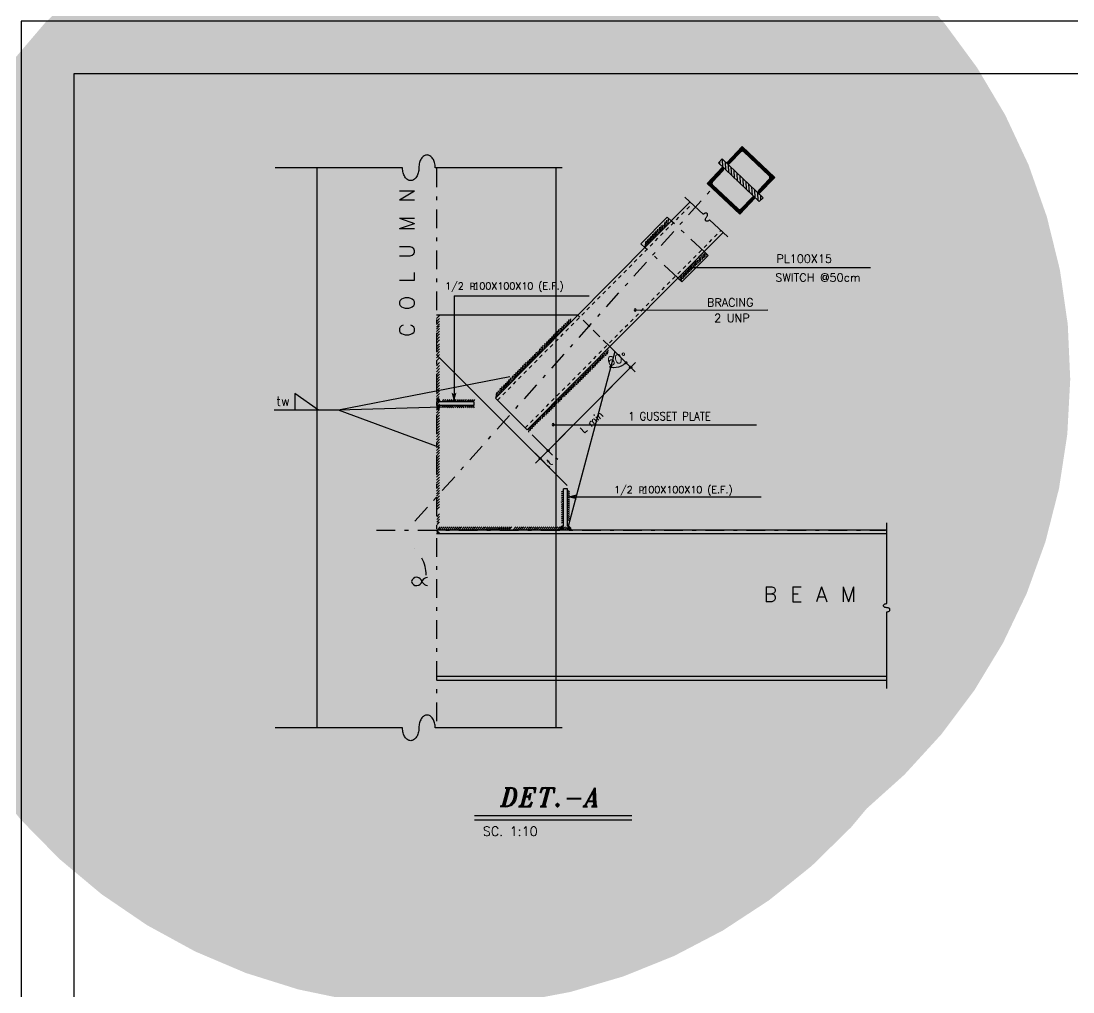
# Model space of a CAD drawing. Header units: inches. Extents: x 460503 to 460688, y 47570 to 48852.
# Drawn here: x 460506.05 to 460534.21, y 47613.17 to 47639.17 of the extents above; entities that cross this region are included whole.
import ezdxf
from ezdxf.enums import TextEntityAlignment as Align

# ---------------------------------------------------------------- set-up
doc = ezdxf.new("R2010")
doc.units = ezdxf.units.IN
doc.header["$MEASUREMENT"] = 0
for name, pattern in [('DASHDOT', [1, 0.5, -0.25, 0, -0.25]), ('DASHDOTX2', [2, 1, -0.5, 0, -0.5]), ('HIDDEN', [0.375, 0.25, -0.125])]:
    doc.linetypes.add(name, pattern=pattern)
for name, color, linetype in [('1', 1, 'Continuous'), ('1R', 1, 'Continuous'), ('2Y', 2, 'Continuous'), ('3', 3, 'HIDDEN'), ('3G', 3, 'Continuous'), ('4C', 4, 'Continuous'), ('6M', 6, 'Continuous'), ('Ax', 1, 'DASHDOTX2'), ('DIM', 8, 'Continuous'), ('lateral brace', 5, 'Continuous'), ('Layer4', 118, 'Continuous')]:
    doc.layers.add(name, color=color, linetype=linetype)
doc.styles.add('CHAPI', font='CHAPI')
doc.styles.add('ITALICT', font='italict')
doc.styles.add('MONOTXT', font='monotxt')
doc.styles.add('ROMANC', font='TXT.shx')
doc.styles.add('ROMANS', font='ROMANS', dxfattribs={"width": 0.8})
doc.styles.add('ROMANT', font='romant')
doc.dimstyles.new('Copy of 1-100', dxfattribs={"dimtxt": 0.24, "dimasz": 0.08, "dimexe": 0.18, "dimexo": 0.0625, "dimgap": 0.09, "dimtad": 1, "dimdec": 0, "dimlfac": 100, "dimdsep": 46, "dimtxsty": 'ROMANT', "dimblk": 'DOT', "dimcen": 0.09, "dimclrd": 1, "dimclre": 1, "dimclrt": 3, "dimadec": 0, "dimazin": 0, "dimtfac": 1, "dimtdec": 0, "dimtix": 1, "dimtofl": 0, "dimtmove": 2, "dimatfit": 3, "dimldrblk": 'DOT', "dimfxl": 1, "dimtolj": 1, "dimarcsym": 0})
doc.dimstyles.new('FELESH', dxfattribs={"dimscale": 10, "dimtxt": 2, "dimasz": 1, "dimexe": 1.5, "dimexo": 8, "dimgap": 1, "dimtad": 1, "dimlfac": 0.75, "dimzin": 9, "dimdsep": 46, "dimtxsty": 'ROMANS', "dimblk": 'DOT', "dimcen": 0.09, "dimdle": 1.5, "dimclrd": 1, "dimclre": 1, "dimclrt": 2, "dimadec": 0, "dimazin": 0, "dimtfac": 0.5, "dimtix": 1, "dimtmove": 2, "dimatfit": 3, "dimldrblk": 'DOT', "dimfxl": 1, "dimtvp": 0.15, "dimtolj": 1, "dimtzin": 9, "dimarcsym": 0})

# ---------------------------------------------------------------- blocks, each defined once
blk = doc.blocks.new('P')
at = {"layer": '6M'}
blk.add_circle((0, 0), 0.291, dxfattribs=at)
blk = doc.blocks.new('F')
at = {"layer": '3'}
for points in [[(0, 0), (2.57, 0), (3.14, 0.84)], [(0, 0), (2.57, 0), (3.14, -0.84)]]:
    blk.add_solid(points, dxfattribs=at)
blk = doc.blocks.new('DOT')
at = {"layer": 'DIM', "color": 0, "linetype": 'ByBlock'}
blk.add_line((-0.5, 0), (-1, 0), dxfattribs=at)
at = {"layer": 'DIM', "color": 0, "linetype": 'ByBlock', "const_width": 0.5}
blk.add_lwpolyline([(-0.25, 0, 1), (0.25, 0, 1)], format="xyb", close=True, dxfattribs=at)
blk = doc.blocks.new('*D541')
at = {"color": 1, "lineweight": -2, "transparency": 16777216}
blk.add_line((460521.986, 47630.278), (460522.37, 47629.896), dxfattribs=at)
blk.add_arc((460521.941, 47630.322), 0.424, 265.9501, 304.4347, dxfattribs=at)
at = {"layer": 'Defpoints', "color": 0, "transparency": 16777216}
for p in [(460520.954, 47631.3), (460521.807, 47630.455), (460521.941, 47630.322), (460521.98, 47629.899), (460520.671, 47625.537)]:
    blk.add_point(p, dxfattribs=at)
at = {"color": 1, "lineweight": -2, "transparency": 16777216, "xscale": 0.08, "yscale": 0.08, "zscale": 0.08}
for p, rotation in [((460521.833, 47629.912), 170.5385418714749), ((460522.243, 47630.023), 39.8462376437632)]:
    blk.add_blockref('DOT', p, dxfattribs=dict(at, rotation=rotation))
at = {"color": 3, "transparency": 16777216, "insert": (460521.998, 47630.115), "char_height": 0.24, "attachment_point": 5, "rotation": 15.1924, "style": 'ROMANT'}
blk.add_mtext('\\A1;60°', dxfattribs=at)
blk = doc.blocks.new('_Dot')
at = {"layer": 'DIM', "color": 0, "lineweight": -2}
blk.add_line((-0.5, 0), (-1, 0), dxfattribs=at)
at = {"layer": 'DIM', "color": 0, "const_width": 0.5}
blk.add_lwpolyline([(-0.25, 0, 1), (0.25, 0, 1)], format="xyb", close=True, dxfattribs=at)

msp = doc.modelspace()

# ---------------------------------------------------------------- hatches: boundary and pattern name
at = {"layer": '1'}
for points in [[(460517.16619773, 47628.97530316), (460517.26619773, 47628.97530316, 0.4142135624), (460517.16619773, 47629.07530316)], [(460517.16619773, 47628.87530316), (460517.26619773, 47628.87530316, -0.4142135624), (460517.16619773, 47628.77530316)], [(460520.57195301, 47625.55025124), (460520.57195301, 47625.65025124, 0.4142135624), (460520.47195301, 47625.55025124)], [(460520.67195301, 47625.55025124), (460520.67195301, 47625.65025124, -0.4142135624), (460520.77195301, 47625.55025124)]]:
    msp.add_hatch(color=256, dxfattribs=at).paths.add_polyline_path(points)
at = {"layer": '2Y'}
h = msp.add_hatch(dxfattribs=at)
h.set_pattern_fill('ANSI31', color=256, scale=0.6, angle=47.901671114, style=0)
h.set_pattern_definition([(92.901671, (459556.004495, 48152.59996), (-0.074903841, -0.003796655), [])])
h.paths.add_polyline_path([(460525.91741112, 47634.43970519), (460525.80841881, 47634.33634921), (460524.71794282, 47635.37192551), (460524.82064984, 47635.48125035)])

# ---------------------------------------------------------------- linework, layer by layer
at = {"layer": '1'}
msp.add_lwpolyline([(460507.46120186, 47581.12488037), (460588.72955203, 47581.12488037), (460588.72955203, 47637.757877), (460507.46120186, 47637.757877)], close=True, dxfattribs=at)
at = {"layer": '1', "linetype": 'Continuous'}
for centre, start, end in [((460517.16619773, 47628.97530316), 0, 90), ((460517.16619773, 47628.87530316), 270, 0), ((460520.57195301, 47625.55025124), 90, 180), ((460520.67195301, 47625.55025124), 0, 90)]:
    msp.add_arc(centre, 0.1, start, end, dxfattribs=at)
at = {"layer": '1R', "linetype": 'DASHDOT'}
for p, q in [((460517.16619773, 47635.22651923), (460517.16619773, 47620.24448777)), ((460516.59107177, 47625.77853223), (460524.53382826, 47634.66929041)), ((460524.34394778, 47632.98961759), (460523.46618387, 47633.80890938)), ((460523.62573709, 47632.29366363), (460522.7589981, 47633.10106509))]:
    msp.add_line(p, q, dxfattribs=at)
at = {"layer": '1R'}
for p, q in [((460523.36315033, 47633.73873818), (460523.38724805, 47633.89088518)), ((460523.07038068, 47633.44641139), (460523.09487466, 47633.60106027)), ((460523.12385212, 47633.50062428), (460523.14794984, 47633.65277128)), ((460523.1689647, 47633.54573685), (460523.19326054, 47633.6991348)), ((460523.21407727, 47633.59084943), (460523.23363577, 47633.71433698)), ((460523.26456632, 47633.63941271), (460523.28886216, 47633.79281066)), ((460523.30967889, 47633.68452528), (460523.33417286, 47633.83917417)), ((460522.79970525, 47633.17573596), (460522.82301045, 47633.32287919)), ((460522.84481783, 47633.22084853), (460522.86832115, 47633.3692427)), ((460522.8899304, 47633.2659611), (460522.91363185, 47633.41560622)), ((460522.93504297, 47633.31107367), (460522.95894256, 47633.46196973)), ((460522.98015554, 47633.35618625), (460523.00425326, 47633.50833325)), ((460523.02526811, 47633.40129882), (460523.04956396, 47633.55469676)), ((460522.75459268, 47633.13062339), (460522.77769975, 47633.27651567)), ((460524.09610578, 47632.59832597), (460524.12040163, 47632.75172392)), ((460524.14121835, 47632.64343855), (460524.16077686, 47632.7669261)), ((460524.1917074, 47632.69200183), (460524.21600325, 47632.84539977)), ((460524.23681997, 47632.7371144), (460524.26131395, 47632.89176329)), ((460524.29029141, 47632.7913273), (460524.31438913, 47632.9434743)), ((460524.33540398, 47632.83643987), (460524.35764068, 47632.97683685)), ((460524.38374255, 47632.86594286), (460524.39568256, 47632.94132912)), ((460523.81707148, 47632.31855022), (460523.84077294, 47632.46819533)), ((460523.86218405, 47632.36366279), (460523.88608364, 47632.51455885)), ((460523.90729662, 47632.40877536), (460523.93139434, 47632.56092236)), ((460523.9524092, 47632.45388794), (460523.97670504, 47632.60728588)), ((460523.99752177, 47632.49900051), (460524.02201574, 47632.65364939)), ((460524.00207918, 47632.57578156), (460528.79209937, 47632.5756367)), ((460524.05099321, 47632.5532134), (460524.07509092, 47632.7053604)), ((460523.68954165, 47632.23250957), (460523.70484083, 47632.32910479)), ((460523.72684634, 47632.22832508), (460523.75015153, 47632.37546831)), ((460523.77195891, 47632.27343765), (460523.79546224, 47632.42183182)), ((460517.63722816, 47631.81617112), (460521.25837455, 47631.81617112)), ((460517.63722816, 47631.81617112), (460517.63722816, 47628.97530316)), ((460522.47995703, 47631.43109562), (460526.03972578, 47631.44152722)), ((460517.16861443, 47631.20389039), (460517.24600721, 47631.28916336)), ((460517.16861443, 47631.12121575), (460517.24600721, 47631.20648873)), ((460517.16861443, 47631.12121575), (460517.24600721, 47631.20648873)), ((460517.16861443, 47631.04921575), (460517.24600721, 47631.13448873)), ((460517.16861443, 47631.04921575), (460517.24600721, 47631.13448873)), ((460517.16861443, 47630.97721575), (460517.24600721, 47631.06248873)), ((460520.55844212, 47630.89752318), (460520.58075667, 47631.03841169)), ((460520.60355469, 47630.94263575), (460520.62606737, 47631.08477521)), ((460520.64866726, 47630.98774832), (460520.67137807, 47631.13113872)), ((460520.69377983, 47631.0328609), (460520.71668877, 47631.17750224)), ((460520.74421303, 47631.09157253), (460520.76108717, 47631.19811166)), ((460517.16861443, 47630.92283172), (460517.24600721, 47631.00810469)), ((460517.16861443, 47630.85524371), (460517.24600721, 47630.94051669)), ((460517.16861443, 47630.78324371), (460517.24600721, 47630.86851669)), ((460517.16861443, 47630.71124371), (460517.24600721, 47630.79651669)), ((460520.28596822, 47630.63394064), (460520.30828277, 47630.77482916)), ((460520.33108079, 47630.67905322), (460520.35359347, 47630.82119267)), ((460520.37619336, 47630.72416579), (460520.39890417, 47630.86755618)), ((460520.42130593, 47630.76927836), (460520.44421487, 47630.9139197)), ((460520.46821698, 47630.80729804), (460520.49013526, 47630.94568466)), ((460520.51332955, 47630.85241061), (460520.53544597, 47630.99204818)), ((460517.16861443, 47630.62990706), (460517.24600721, 47630.71518004)), ((460517.16861443, 47630.54723243), (460517.24600721, 47630.6325054)), ((460517.16861443, 47630.54723243), (460517.24600721, 47630.6325054)), ((460517.16861443, 47630.44673218), (460517.24600721, 47630.53200515)), ((460520.00593296, 47630.34962781), (460520.02844564, 47630.49176727)), ((460520.06040536, 47630.40837779), (460520.08172926, 47630.54301158)), ((460520.10551793, 47630.45349036), (460520.12703996, 47630.5893751)), ((460520.1506305, 47630.49860293), (460520.17235066, 47630.63573861)), ((460520.19574308, 47630.5437155), (460520.21766136, 47630.68210213)), ((460520.24085565, 47630.58882807), (460520.26297207, 47630.72846564)), ((460517.16861443, 47630.37914417), (460517.24600721, 47630.46441715)), ((460517.16861443, 47630.30714417), (460517.24600721, 47630.39241715)), ((460517.16861443, 47630.23514417), (460517.24600721, 47630.32041715)), ((460517.16861443, 47630.15380752), (460517.24600721, 47630.2390805)), ((460519.73260315, 47630.06724367), (460519.75511583, 47630.20938313)), ((460519.77771573, 47630.11235624), (460519.80042653, 47630.25574664)), ((460519.8228283, 47630.15746882), (460519.84573724, 47630.30211016)), ((460519.8732615, 47630.21618045), (460519.89013564, 47630.32271958)), ((460519.91570782, 47630.25940267), (460519.93782423, 47630.39904024)), ((460519.96082039, 47630.30451524), (460519.98313493, 47630.44540375)), ((460521.94139843, 47630.32174218), (460522.4845759, 47629.77856471)), ((460517.16861443, 47630.07113289), (460517.24600721, 47630.15640587)), ((460517.16861443, 47630.07113289), (460517.24600721, 47630.15640587)), ((460517.16861443, 47629.94300759), (460517.24600721, 47630.02828057)), ((460517.16861443, 47629.86167095), (460517.24600721, 47629.94694392)), ((460519.46012925, 47629.80366114), (460519.48264193, 47629.94580059)), ((460519.50524183, 47629.84877371), (460519.52795263, 47629.9921641)), ((460519.5503544, 47629.89388628), (460519.57326334, 47630.03852762)), ((460519.59726544, 47629.93190596), (460519.61918373, 47630.07029258)), ((460519.64237801, 47629.97701853), (460519.66449443, 47630.1166561)), ((460519.68749058, 47630.0221311), (460519.70980513, 47630.16301961)), ((460519.98999172, 47627.50202877), (460522.49522315, 47630.02979541)), ((460517.16861443, 47629.77899631), (460517.24600721, 47629.86426929)), ((460517.16861443, 47629.77899631), (460517.24600721, 47629.86426929)), ((460517.16861443, 47629.69963716), (460517.24600721, 47629.78491014)), ((460517.16861443, 47629.63204916), (460517.24600721, 47629.71732213)), ((460517.16861443, 47629.56004916), (460517.24600721, 47629.64532213)), ((460519.18945383, 47629.53298571), (460519.21077772, 47629.6676195)), ((460519.2345664, 47629.57809828), (460519.25608842, 47629.71398302)), ((460519.27967897, 47629.62321085), (460519.30139913, 47629.76034653)), ((460519.32479154, 47629.66832342), (460519.34670983, 47629.80671005)), ((460519.36990411, 47629.71343599), (460519.39202053, 47629.85307356)), ((460519.41501668, 47629.75854856), (460519.43733123, 47629.89943708)), ((460519.82309204, 47627.33362779), (460522.32832347, 47629.86139443)), ((460517.16861443, 47629.48804916), (460517.24600721, 47629.57332213)), ((460517.16861443, 47629.40455343), (460517.24600721, 47629.48982641)), ((460517.16861443, 47629.33255343), (460517.24600721, 47629.41782641)), ((460518.90941856, 47629.24867287), (460518.93094059, 47629.38455761)), ((460518.95453114, 47629.29378545), (460518.97625129, 47629.43092113)), ((460518.99964371, 47629.33889802), (460519.021562, 47629.47728464)), ((460519.04475628, 47629.38401059), (460519.0668727, 47629.52364816)), ((460519.08986885, 47629.42912316), (460519.1121834, 47629.57001167)), ((460519.13498142, 47629.47423573), (460519.1574941, 47629.61637519)), ((460517.16619773, 47629.03490959), (460517.24359051, 47629.12018257)), ((460517.16861443, 47629.26055343), (460517.24600721, 47629.34582641)), ((460517.16861443, 47629.18855343), (460517.24600721, 47629.27382641)), ((460517.16861443, 47629.11655343), (460517.24600721, 47629.20182641)), ((460518.76352403, 47629.09050832), (460518.78504606, 47629.22639306)), ((460518.76352403, 47629.09050832), (460518.78504606, 47629.22639306)), ((460518.8086366, 47629.1356209), (460518.83035676, 47629.27275658)), ((460518.8086366, 47629.1356209), (460518.83035676, 47629.27275658)), ((460518.86430599, 47629.2035603), (460518.88562989, 47629.3381941)), ((460517.16619773, 47628.96290959), (460517.24359051, 47629.04818257)), ((460517.16861443, 47628.89762361), (460517.24600721, 47628.98289658)), ((460517.16861443, 47628.82562361), (460517.24600721, 47628.91089658)), ((460517.16861443, 47628.75362361), (460517.24600721, 47628.83889658)), ((460517.3566026, 47629.03496125), (460517.31605209, 47628.97620271)), ((460517.3566026, 47628.81564507), (460517.31605209, 47628.87440361)), ((460517.41349149, 47629.03496125), (460517.37294098, 47628.97620271)), ((460517.41349149, 47628.81564507), (460517.37294098, 47628.87440361)), ((460517.47038037, 47629.03496125), (460517.42982986, 47628.97620271)), ((460517.47038037, 47628.81564507), (460517.42982986, 47628.87440361)), ((460517.5247852, 47629.03496125), (460517.4842347, 47628.97620271)), ((460517.5247852, 47628.81564507), (460517.4842347, 47628.87440361)), ((460517.57824036, 47629.03496125), (460517.53768985, 47628.97620271)), ((460517.57824036, 47628.81564507), (460517.53768985, 47628.87440361)), ((460517.63264519, 47629.03496125), (460517.59209468, 47628.97620271)), ((460517.63264519, 47628.81564507), (460517.59209468, 47628.87440361)), ((460517.68953408, 47629.03496125), (460517.64898357, 47628.97620271)), ((460517.68953408, 47628.81564507), (460517.64898357, 47628.87440361)), ((460517.74642296, 47629.03496125), (460517.70587246, 47628.97620271)), ((460517.74642296, 47628.81564507), (460517.70587246, 47628.87440361)), ((460517.80082779, 47629.03496125), (460517.76027729, 47628.97620271)), ((460517.80082779, 47628.81564507), (460517.76027729, 47628.87440361)), ((460517.85428295, 47629.03496125), (460517.81373244, 47628.97620271)), ((460517.85428295, 47628.81564507), (460517.81373244, 47628.87440361)), ((460517.90868778, 47629.03496125), (460517.86813727, 47628.97620271)), ((460517.90868778, 47628.81564507), (460517.86813727, 47628.87440361)), ((460517.96557667, 47629.03496125), (460517.92502616, 47628.97620271)), ((460517.96557667, 47628.81564507), (460517.92502616, 47628.87440361)), ((460518.02246556, 47629.03496125), (460517.98191505, 47628.97620271)), ((460518.02246556, 47628.81564507), (460517.98191505, 47628.87440361)), ((460518.07687039, 47629.03496125), (460518.03631988, 47628.97620271)), ((460518.07687039, 47628.81564507), (460518.03631988, 47628.87440361)), ((460518.13032554, 47629.03496125), (460518.08977503, 47628.97620271)), ((460518.13032554, 47628.81564507), (460518.08977503, 47628.87440361)), ((460518.18473037, 47629.03496125), (460518.14417987, 47628.97620271)), ((460518.18473037, 47628.81564507), (460518.14417987, 47628.87440361)), ((460517.16861443, 47628.68162361), (460517.24600721, 47628.76689658)), ((460517.16861443, 47628.60962361), (460517.24600721, 47628.69489658)), ((460517.16861443, 47628.53762361), (460517.24600721, 47628.62289658)), ((460517.16861443, 47628.46562361), (460517.24600721, 47628.55089658)), ((460517.16861443, 47628.39362361), (460517.24600721, 47628.47889658)), ((460517.16861443, 47628.32162361), (460517.24600721, 47628.40689658)), ((460517.16861443, 47628.24962361), (460517.24600721, 47628.33489658)), ((460517.16861443, 47628.17762361), (460517.24600721, 47628.26289658)), ((460520.29345788, 47628.36364223), (460525.73718047, 47628.36364223)), ((460517.16861443, 47628.10562361), (460517.24600721, 47628.19089658)), ((460517.16861443, 47628.03976212), (460517.24600721, 47628.1250351)), ((460517.16861443, 47627.95924582), (460517.24600721, 47628.0445188)), ((460517.16861443, 47627.88724582), (460517.24600721, 47627.9725188)), ((460519.73341938, 47628.09390178), (460520.27659685, 47627.55072431)), ((460517.16861443, 47627.81524582), (460517.24600721, 47627.9005188)), ((460517.16861443, 47627.74324582), (460517.24600721, 47627.8285188)), ((460517.16861443, 47627.67124582), (460517.24600721, 47627.7565188)), ((460517.16861443, 47627.59924582), (460517.24600721, 47627.6845188)), ((460519.52128734, 47627.88176975), (460520.06446481, 47627.33859228)), ((460517.16861443, 47627.53338434), (460517.24600721, 47627.61865731)), ((460517.16861443, 47627.45329791), (460517.24600721, 47627.53857089)), ((460517.16861443, 47627.38129791), (460517.24600721, 47627.46657089)), ((460517.16861443, 47627.30929791), (460517.24600721, 47627.39457089)), ((460520.41264432, 47627.43267672), (460520.35388577, 47627.47322723)), ((460517.16861443, 47627.23729791), (460517.24600721, 47627.32257089)), ((460517.16861443, 47627.16529791), (460517.24600721, 47627.25057089)), ((460517.16861443, 47627.09329791), (460517.24600721, 47627.17857089)), ((460517.16861443, 47627.02129791), (460517.24600721, 47627.10657089)), ((460520.20051228, 47627.22054468), (460520.14175374, 47627.26109519)), ((460517.16861443, 47626.95543643), (460517.24600721, 47627.04070941)), ((460517.16861443, 47626.87492013), (460517.24600721, 47626.96019311)), ((460517.16861443, 47626.80292013), (460517.24600721, 47626.88819311)), ((460517.16861443, 47626.73092013), (460517.24600721, 47626.81619311)), ((460517.16861443, 47626.65892013), (460517.24600721, 47626.74419311)), ((460517.16861443, 47626.58692013), (460517.24600721, 47626.67219311)), ((460517.16861443, 47626.51492013), (460517.24600721, 47626.60019311)), ((460517.16861443, 47626.44905864), (460517.24600721, 47626.53433162)), ((460520.51579494, 47626.50896122), (460520.5756023, 47626.54794827)), ((460520.51722482, 47626.56316965), (460520.57703217, 47626.60215669)), ((460520.7316111, 47626.56076878), (460520.67285256, 47626.60131929)), ((460520.7316111, 47626.5065415), (460520.67285256, 47626.54709201)), ((460517.16861443, 47626.36897222), (460517.24600721, 47626.4542452)), ((460517.16861443, 47626.29697222), (460517.24600721, 47626.3822452)), ((460517.16861443, 47626.22497222), (460517.24600721, 47626.3102452)), ((460520.50992569, 47626.28645118), (460520.56973305, 47626.32543823)), ((460520.51136025, 47626.34083709), (460520.57116761, 47626.37982414)), ((460520.51229492, 47626.23049891), (460520.57105346, 47626.27104942)), ((460520.51286032, 47626.3977062), (460520.57266767, 47626.43669325)), ((460520.51436038, 47626.45457531), (460520.57416773, 47626.49356235)), ((460520.67195301, 47626.43023865), (460525.8586887, 47626.43023865)), ((460520.7316111, 47626.45213667), (460520.67285256, 47626.49268718)), ((460520.7316111, 47626.39524779), (460520.67285256, 47626.43579829)), ((460520.7316111, 47626.33740922), (460520.67285256, 47626.37795973)), ((460520.7316111, 47626.28395407), (460520.67285256, 47626.32450458)), ((460520.7316111, 47626.23049891), (460520.67285256, 47626.27104942)), ((460517.16861443, 47626.15297222), (460517.24600721, 47626.2382452)), ((460517.16861443, 47626.08097222), (460517.24600721, 47626.1662452)), ((460517.17306674, 47625.89329791), (460517.25045952, 47625.97857089)), ((460520.51229492, 47626.17609408), (460520.57105346, 47626.21664459)), ((460520.51229492, 47626.11920519), (460520.57105346, 47626.1597557)), ((460520.51229492, 47626.06231631), (460520.57105346, 47626.10286682)), ((460520.51229492, 47626.00791148), (460520.57105346, 47626.04846198)), ((460520.51229492, 47625.95445632), (460520.57105346, 47625.99500683)), ((460520.7316111, 47626.17609408), (460520.67285256, 47626.21664459)), ((460520.7316111, 47626.11920519), (460520.67285256, 47626.1597557)), ((460520.7316111, 47626.06231631), (460520.67285256, 47626.10286682)), ((460520.7316111, 47626.00791148), (460520.67285256, 47626.04846198)), ((460520.7316111, 47625.95445632), (460520.67285256, 47625.99500683)), ((460517.17306674, 47625.82129791), (460517.25045952, 47625.90657089)), ((460517.17306674, 47625.74929791), (460517.25045952, 47625.83457089)), ((460517.18690168, 47625.69254154), (460517.25045952, 47625.76257089)), ((460520.51229492, 47625.90005149), (460520.57105346, 47625.940602)), ((460520.51229492, 47625.8431626), (460520.57105346, 47625.88371311)), ((460520.51229492, 47625.78627372), (460520.57105346, 47625.82682422)), ((460520.51229492, 47625.73186888), (460520.57105346, 47625.77241939)), ((460520.7316111, 47625.90005149), (460520.67285256, 47625.940602)), ((460520.7316111, 47625.8431626), (460520.67285256, 47625.88371311)), ((460520.7316111, 47625.78627372), (460520.67285256, 47625.82682422)), ((460517.17306674, 47625.50588006), (460517.25045952, 47625.59115303)), ((460517.18917511, 47625.54254154), (460517.27071058, 47625.62407701)), ((460517.24220812, 47625.54254154), (460517.32374359, 47625.62407701)), ((460517.29524113, 47625.54254154), (460517.3767766, 47625.62407701)), ((460517.34827414, 47625.54254154), (460517.42980961, 47625.62407701)), ((460517.40130714, 47625.54254154), (460517.48284262, 47625.62407701)), ((460517.45434015, 47625.54254154), (460517.53587562, 47625.62407701)), ((460517.50737316, 47625.54254154), (460517.58890863, 47625.62407701)), ((460517.56040617, 47625.54254154), (460517.64194164, 47625.62407701)), ((460517.61024894, 47625.54254154), (460517.69178441, 47625.62407701)), ((460517.66328195, 47625.54254154), (460517.74481742, 47625.62407701)), ((460517.71631496, 47625.54254154), (460517.79785043, 47625.62407701)), ((460517.76934797, 47625.54254154), (460517.85088344, 47625.62407701)), ((460517.827285, 47625.54254154), (460517.90882047, 47625.62407701)), ((460517.88031801, 47625.54254154), (460517.96185348, 47625.62407701)), ((460517.93335101, 47625.54254154), (460518.01488649, 47625.62407701)), ((460517.98638402, 47625.54254154), (460518.06791949, 47625.62407701)), ((460518.03941703, 47625.54254154), (460518.1209525, 47625.62407701)), ((460518.09245004, 47625.54254154), (460518.17398551, 47625.62407701)), ((460518.14229281, 47625.54254154), (460518.22382828, 47625.62407701)), ((460518.19532582, 47625.54254154), (460518.27686129, 47625.62407701)), ((460518.24835883, 47625.54254154), (460518.3298943, 47625.62407701)), ((460518.30139184, 47625.54254154), (460518.38292731, 47625.62407701)), ((460518.3589135, 47625.54254154), (460518.44044897, 47625.62407701)), ((460518.41194651, 47625.54254154), (460518.49348198, 47625.62407701)), ((460518.45921102, 47625.54254154), (460518.54074649, 47625.62407701)), ((460518.51507778, 47625.54489309), (460518.59661325, 47625.62642857)), ((460518.56812386, 47625.55011735), (460518.65140551, 47625.62986842)), ((460518.57155145, 47625.54254154), (460518.65308692, 47625.62407701)), ((460518.62114444, 47625.54896916), (460518.70442608, 47625.62872023)), ((460518.62458446, 47625.54254154), (460518.70611993, 47625.62407701)), ((460518.67416502, 47625.54782097), (460518.75744666, 47625.62757205)), ((460518.67761747, 47625.54254154), (460518.75915294, 47625.62407701)), ((460518.7265552, 47625.54668643), (460518.80983684, 47625.62643751)), ((460518.73065048, 47625.54254154), (460518.81218595, 47625.62407701)), ((460518.77956592, 47625.54822372), (460518.86110139, 47625.62975919)), ((460518.78368349, 47625.54254154), (460518.86521896, 47625.62407701)), ((460518.83259893, 47625.54822372), (460518.9141344, 47625.62975919)), ((460518.84134144, 47625.55153464), (460518.92462308, 47625.63128572)), ((460518.89436202, 47625.55038645), (460518.97764366, 47625.63013753)), ((460518.9473826, 47625.54923826), (460519.03066424, 47625.62898934)), ((460519.00040318, 47625.54809007), (460519.08368482, 47625.62784115)), ((460519.05342375, 47625.54694188), (460519.1367054, 47625.62669296)), ((460519.10325484, 47625.54586276), (460519.18653648, 47625.62561384)), ((460519.2080548, 47625.54254154), (460519.28959028, 47625.62407701)), ((460519.26557647, 47625.54254154), (460519.34711194, 47625.62407701)), ((460519.32309813, 47625.54254154), (460519.40463361, 47625.62407701)), ((460519.37613114, 47625.54254154), (460519.45766661, 47625.62407701)), ((460519.42339565, 47625.54254154), (460519.50493112, 47625.62407701)), ((460519.48091731, 47625.54254154), (460519.56245279, 47625.62407701)), ((460519.53843898, 47625.54254154), (460519.61997445, 47625.62407701)), ((460519.59147199, 47625.54254154), (460519.67300746, 47625.62407701)), ((460519.6387365, 47625.54254154), (460519.72027197, 47625.62407701)), ((460519.69625816, 47625.54254154), (460519.77779363, 47625.62407701)), ((460519.74929117, 47625.54254154), (460519.83082664, 47625.62407701)), ((460519.79655568, 47625.54254154), (460519.87809115, 47625.62407701)), ((460519.85242244, 47625.54489309), (460519.93395791, 47625.62642857)), ((460519.90889611, 47625.54254154), (460519.99043158, 47625.62407701)), ((460519.96192912, 47625.54254154), (460520.04346459, 47625.62407701)), ((460520.01496213, 47625.54254154), (460520.0964976, 47625.62407701)), ((460520.06799514, 47625.54254154), (460520.14953061, 47625.62407701)), ((460520.12102814, 47625.54254154), (460520.20256362, 47625.62407701)), ((460520.17406115, 47625.54254154), (460520.25559662, 47625.62407701)), ((460520.22709416, 47625.54254154), (460520.30862963, 47625.62407701)), ((460520.28012717, 47625.54254154), (460520.36166264, 47625.62407701)), ((460520.33635041, 47625.54254154), (460520.41788589, 47625.62407701)), ((460520.38619319, 47625.54254154), (460520.46772866, 47625.62407701)), ((460520.43603596, 47625.54254154), (460520.51757143, 47625.62407701)), ((460520.48787286, 47625.54254154), (460520.56940833, 47625.62407701)), ((460520.54090587, 47625.54254154), (460520.62244134, 47625.62407701)), ((460520.60061497, 47625.54254154), (460520.67065004, 47625.61257661))]:
    msp.add_line(p, q, dxfattribs=at)
at = {"layer": '1R', "linetype": 'HIDDEN'}
msp.add_line((460521.80665563, 47630.45521856), (460520.9542755, 47631.2999619), dxfattribs=at)
at = {"layer": '1R', "color": 1}
for p, q in [((460521.6035287, 47630.11450338), (460521.6219738, 47630.23606671)), ((460521.64824244, 47630.15921713), (460521.66679237, 47630.28147137)), ((460521.70099469, 47630.20729885), (460521.71881078, 47630.32471667)), ((460521.74570843, 47630.25201259), (460521.76362936, 47630.37012133)), ((460521.28487527, 47629.79096774), (460521.3034252, 47629.91322198)), ((460521.33762752, 47629.83904946), (460521.35544361, 47629.95646728)), ((460521.38234126, 47629.88376321), (460521.40026219, 47630.00187194)), ((460521.42705501, 47629.92847695), (460521.44508076, 47630.04727661)), ((460521.46938747, 47629.98036215), (460521.48751806, 47630.09985273)), ((460521.51410121, 47630.0250759), (460521.53233664, 47630.14525739)), ((460521.55881496, 47630.06978964), (460521.57715522, 47630.19066205)), ((460521.01659281, 47629.52268528), (460521.03451374, 47629.64079402)), ((460521.06130656, 47629.56739902), (460521.07933231, 47629.68619868)), ((460521.1060203, 47629.61211277), (460521.12415089, 47629.73160334)), ((460521.15073404, 47629.65682651), (460521.16896947, 47629.777008)), ((460521.19544779, 47629.70154025), (460521.21378805, 47629.82241266)), ((460521.24016153, 47629.746254), (460521.25860663, 47629.86781732)), ((460520.73580852, 47629.24992349), (460520.75404395, 47629.37010498)), ((460520.78052227, 47629.29463723), (460520.79886253, 47629.41550964)), ((460520.82523601, 47629.33935098), (460520.84368111, 47629.4609143)), ((460520.86994975, 47629.38406472), (460520.88849969, 47629.50631896)), ((460520.922702, 47629.43214644), (460520.94051809, 47629.54956426)), ((460520.96741574, 47629.47686019), (460520.98533667, 47629.59496892)), ((460520.46876016, 47628.98082077), (460520.48668108, 47629.09892951)), ((460520.5134739, 47629.02553451), (460520.53149966, 47629.14433417)), ((460520.56225311, 47629.10258959), (460520.5764377, 47629.19607384)), ((460520.60166729, 47629.11578226), (460520.61958822, 47629.23389099)), ((460520.64638104, 47629.160496), (460520.66440679, 47629.27929566)), ((460520.69109478, 47629.20520974), (460520.70922537, 47629.32470032)), ((460520.19243919, 47628.70917033), (460520.21056979, 47628.8286609)), ((460520.23715294, 47628.75388407), (460520.25538836, 47628.87406556)), ((460520.28186668, 47628.79859781), (460520.30020694, 47628.91947022)), ((460520.32658042, 47628.84331156), (460520.34502552, 47628.96487489)), ((460520.37129417, 47628.8880253), (460520.3898441, 47629.01027955)), ((460520.42404641, 47628.93610703), (460520.4418625, 47629.05352485)), ((460519.86694116, 47628.39169479), (460519.88528142, 47628.5125672)), ((460519.91165491, 47628.43640854), (460519.9301, 47628.55797186)), ((460519.95636865, 47628.48112228), (460519.97491858, 47628.60337653)), ((460520.0091209, 47628.52920401), (460520.02693698, 47628.64662182)), ((460520.05383464, 47628.57391775), (460520.07175556, 47628.69202649)), ((460520.10301171, 47628.61974284), (460520.12093263, 47628.73785158)), ((460520.14772545, 47628.66445658), (460520.16575121, 47628.78325624)), ((460519.64305794, 47628.16605332), (460519.66118853, 47628.2855439)), ((460519.64305794, 47628.16605332), (460519.66118853, 47628.2855439)), ((460519.68777168, 47628.21076707), (460519.70600711, 47628.33094856)), ((460519.68777168, 47628.21076707), (460519.70600711, 47628.33094856)), ((460519.73248543, 47628.25548081), (460519.75082569, 47628.37635322)), ((460519.77751367, 47628.30226731), (460519.79564427, 47628.42175788)), ((460519.77751367, 47628.30226731), (460519.79564427, 47628.42175788)), ((460519.82222742, 47628.34698105), (460519.84046285, 47628.46716254)), ((460519.82222742, 47628.34698105), (460519.84046285, 47628.46716254))]:
    msp.add_line(p, q, dxfattribs=at)
at = {"layer": '2Y'}
for p, q in [((460516.258612, 47635.24380979), (460512.84551911, 47635.24380979)), ((460520.53247538, 47635.24380979), (460517.13548175, 47635.24380979)), ((460524.31599414, 47633.99610316), (460523.8167721, 47634.46121234)), ((460524.96397117, 47633.39240372), (460524.47638738, 47633.84666992)), ((460529.22297476, 47623.57275487), (460529.22297476, 47625.73815382)), ((460529.22297476, 47621.30052858), (460529.22297476, 47623.35353743)), ((460516.25973001, 47620.24448777), (460512.84663712, 47620.24448777)), ((460520.5335934, 47620.24448777), (460517.13659977, 47620.24448777))]:
    msp.add_line(p, q, dxfattribs=at)
at = {"layer": '2Y', "linetype": 'HIDDEN', "ltscale": 0.1}
for p, q in [((460518.80381069, 47629.02351047), (460524.01192436, 47634.27869269)), ((460519.54627387, 47628.28104729), (460524.77556787, 47633.55739483))]:
    msp.add_line(p, q, dxfattribs=at)
at = {"layer": '2Y'}
for points in [[(460517.13548175, 47635.24380979, 0.0646605448), (460517.11766796, 47635.38098243, 0.077520967), (460517.07127445, 47635.48685037, 0.1071733163), (460516.99437986, 47635.56438104, 0.1449999812), (460516.91626431, 47635.58752107, 0.1449999812), (460516.83814877, 47635.56438104, 0.1071733163), (460516.76125417, 47635.48685037, 0.077520967), (460516.71486067, 47635.38098243, 0.0646605448), (460516.69704687, 47635.24380979, 0.0646605448)], [(460516.69704687, 47635.24380979, -0.0646605448), (460516.67923308, 47635.10663715, -0.077520967), (460516.63283957, 47635.00076922, -0.1071733163), (460516.55594498, 47634.92323854, -0.1449999812), (460516.47782944, 47634.90009852, -0.1449999812), (460516.39971389, 47634.92323854, -0.1071733163), (460516.3228193, 47635.00076922, -0.077520967), (460516.27642579, 47635.10663715, -0.0646605448), (460516.258612, 47635.24380979, -0.0646605448)], [(460524.39619076, 47633.92138654, 0.0646605448), (460524.41630885, 47633.94951334, 0.077520967), (460524.42586441, 47633.97678447, 0.1071733163), (460524.4250117, 47634.00407017, 0.1449999812), (460524.41466659, 47634.02161504, 0.1449999812), (460524.39643458, 47634.03069456, 0.1071733163), (460524.36915683, 47634.0296171, 0.077520967), (460524.34262907, 47634.01815842, 0.0646605448), (460524.31599414, 47633.99610316, 0.0646605448)], [(460524.47638738, 47633.84666992, -0.0646605448), (460524.44975245, 47633.82461466, -0.077520967), (460524.42322469, 47633.81315598, -0.1071733163), (460524.39594694, 47633.81207853, -0.1449999812), (460524.37771493, 47633.82115804, -0.1449999812), (460524.36736982, 47633.83870291, -0.1071733163), (460524.36651711, 47633.86598861, -0.077520967), (460524.37607268, 47633.89325975, -0.0646605448), (460524.39619076, 47633.92138654, -0.0646605448)], [(460529.22297476, 47623.46314615, -0.0646605448), (460529.1886816, 47623.4675996, -0.077520967), (460529.16221462, 47623.47919798, -0.1071733163), (460529.14283195, 47623.49842162, -0.1449999812), (460529.13704694, 47623.51795051, -0.1449999812), (460529.14283195, 47623.5374794, -0.1071733163), (460529.16221462, 47623.55670304, -0.077520967), (460529.1886816, 47623.56830142, -0.0646605448), (460529.22297476, 47623.57275487, -0.0646605448)], [(460529.22297476, 47623.35353743, 0.0646605448), (460529.25726792, 47623.35799088, 0.077520967), (460529.2837349, 47623.36958926, 0.1071733163), (460529.30311757, 47623.38881291, 0.1449999812), (460529.30890258, 47623.40834179, 0.1449999812), (460529.30311757, 47623.42787068, 0.1071733163), (460529.2837349, 47623.44709433, 0.077520967), (460529.25726792, 47623.4586927, 0.0646605448), (460529.22297476, 47623.46314615, 0.0646605448)], [(460517.13659977, 47620.24448777, 0.0646605448), (460517.11878597, 47620.38166041, 0.077520967), (460517.07239247, 47620.48752834, 0.1071733163), (460516.99549787, 47620.56505902, 0.1449999812), (460516.91738233, 47620.58819904, 0.1449999812), (460516.83926679, 47620.56505902, 0.1071733163), (460516.76237219, 47620.48752834, 0.077520967), (460516.71597869, 47620.38166041, 0.0646605448), (460516.69816489, 47620.24448777, 0.0646605448)], [(460516.69816489, 47620.24448777, -0.0646605448), (460516.6803511, 47620.10731512, -0.077520967), (460516.63395759, 47620.00144719, -0.1071733163), (460516.557063, 47619.92391651, -0.1449999812), (460516.47894745, 47619.90077649, -0.1449999812), (460516.40083191, 47619.92391651, -0.1071733163), (460516.32393732, 47620.00144719, -0.077520967), (460516.27754381, 47620.10731512, -0.0646605448), (460516.25973001, 47620.24448777, -0.0646605448)]]:
    msp.add_lwpolyline(points, format="xyb", dxfattribs=at)
msp.add_arc((460515.95167152, 47624.33685936), 0.94064207, 0.060911354, 28.505156876, dxfattribs=at)
at = {"layer": '3G'}
for p, q in [((460524.93896484, 47635.37802619), (460525.35213568, 47635.81310073)), ((460524.94813098, 47635.36932619), (460525.35259337, 47635.79523061)), ((460524.95819531, 47635.36177176), (460525.3530497, 47635.77755883)), ((460524.96917071, 47635.35663582), (460525.35277745, 47635.76057895)), ((460524.98345535, 47635.35352543), (460525.35392233, 47635.74363223)), ((460525.00175781, 47635.35464587), (460525.35437866, 47635.72596045)), ((460525.03249087, 47635.37195314), (460525.31344704, 47635.66780383)), ((460526.22228476, 47634.98675905), (460525.35213568, 47635.81310073)), ((460526.2060713, 47634.98472077), (460525.35259337, 47635.79523061)), ((460526.17072775, 47634.98380811), (460525.35277745, 47635.76057895)), ((460526.18839953, 47634.98426444), (460525.3530497, 47635.77755883)), ((460526.15281663, 47634.98495803), (460525.35392233, 47635.74363223)), ((460526.13514485, 47634.9845017), (460525.35437866, 47635.72596045)), ((460526.07698786, 47635.02544769), (460525.39827158, 47635.6699942)), ((460524.71794282, 47635.37192551), (460524.82064984, 47635.48125035)), ((460524.71794282, 47635.37192551), (460525.80841881, 47634.33634921)), ((460524.82064984, 47635.48125035), (460525.91741112, 47634.43970519)), ((460524.93896484, 47635.37802619), (460524.94766633, 47635.36976278)), ((460513.96619773, 47635.22651923), (460513.96619773, 47620.24932593)), ((460520.36619773, 47635.22651923), (460520.36619773, 47620.24932593)), ((460524.82710142, 47635.25935138), (460524.41627932, 47634.82205835)), ((460524.83630964, 47635.25069592), (460524.43414648, 47634.82261977)), ((460524.84442533, 47635.24107846), (460524.45181555, 47634.82317125)), ((460524.85017838, 47635.23041357), (460524.46806768, 47634.82368193)), ((460524.85409775, 47635.2163294), (460524.48573674, 47634.82423341)), ((460524.85448341, 47635.20159878), (460524.55002507, 47634.87752296)), ((460524.83849437, 47635.16632343), (460524.55913534, 47634.86896417)), ((460524.82710142, 47635.25935138), (460524.83584728, 47635.25113494)), ((460525.78234965, 47634.59485123), (460526.15281663, 47634.98495803)), ((460525.782524, 47634.61318712), (460526.13514485, 47634.9845017)), ((460525.78673653, 47634.57946012), (460526.17072775, 47634.98380811)), ((460525.7932241, 47634.56813931), (460526.18839953, 47634.98426444)), ((460525.80228815, 47634.55953159), (460526.2060713, 47634.98472077)), ((460525.80911392, 47634.55168451), (460526.22228476, 47634.98675905)), ((460525.29086538, 47634.00041414), (460524.41627932, 47634.82205835)), ((460525.29197639, 47634.0167174), (460524.43414648, 47634.82261977)), ((460525.29142492, 47634.03438647), (460524.45181555, 47634.82317125)), ((460525.28925617, 47634.05220295), (460524.46806768, 47634.82368193)), ((460525.28870469, 47634.06987201), (460524.48573674, 47634.82423341)), ((460525.23540077, 47634.1341599), (460524.55322364, 47634.77504238)), ((460525.24395957, 47634.14327017), (460524.56178244, 47634.78415265)), ((460525.79822206, 47634.64477246), (460526.07917823, 47634.94062315)), ((460525.63876954, 47634.46074903), (460525.27959442, 47634.07843081)), ((460525.6570657, 47634.46196801), (460525.28870469, 47634.06987201)), ((460525.67136687, 47634.45893459), (460525.28925617, 47634.05220295)), ((460525.70168749, 47634.43770717), (460525.29086538, 47634.00041414)), ((460525.68435391, 47634.45263346), (460525.29142492, 47634.03438647)), ((460525.69346418, 47634.44407467), (460525.29197639, 47634.0167174)), ((460525.60813011, 47634.44327652), (460525.32877108, 47634.14591726)), ((460525.70168749, 47634.43770717), (460525.69294163, 47634.44592362)), ((460525.80911392, 47634.55168451), (460525.80041243, 47634.55994793)), ((460525.80841881, 47634.33634921), (460525.91741112, 47634.43970519)), ((460518.75077761, 47629.07654355), (460523.95737839, 47634.33021397)), ((460523.34844409, 47633.91880595), (460522.64262464, 47633.20968635)), ((460523.46618387, 47633.80890938), (460523.34844409, 47633.91880595)), ((460519.59930695, 47628.22801421), (460524.83011383, 47633.50587355)), ((460522.7589981, 47633.10106509), (460522.64262464, 47633.20968635)), ((460524.44556416, 47632.89477038), (460523.73974472, 47632.18565077)), ((460524.44556416, 47632.89477038), (460524.34394778, 47632.98961759)), ((460523.73974472, 47632.18565077), (460523.63676009, 47632.28177509)), ((460520.9542755, 47631.2999619), (460517.16619773, 47631.2999619)), ((460521.94139843, 47630.32174218), (460520.67065004, 47625.53685936)), ((460521.94870878, 47630.31443183), (460521.80665563, 47630.45521856)), ((460518.75077651, 47629.07654465), (460519.59930695, 47628.22801421)), ((460518.16619773, 47628.97530316), (460517.16619773, 47628.97530316)), ((460518.16619773, 47628.87530316), (460517.16619773, 47628.87530316)), ((460518.16619773, 47628.97530316), (460518.16619773, 47628.87530316)), ((460520.57195301, 47625.64254154), (460520.57195301, 47626.64254154)), ((460520.67195301, 47626.64254154), (460520.57195301, 47626.64254154)), ((460520.67195301, 47625.64254154), (460520.67195301, 47626.64254154)), ((460529.22297476, 47625.53685936), (460517.17065004, 47625.53685936)), ((460526.58329374, 47625.53685936), (460517.17065004, 47625.53685936)), ((460519.10806116, 47625.53685936), (460517.17065004, 47625.53685936)), ((460517.17065004, 47625.53685936), (460517.26858077, 47625.43685936)), ((460529.22297476, 47625.43685936), (460517.17065004, 47625.43685936)), ((460529.22297476, 47621.61662888), (460517.17065004, 47621.61662888)), ((460529.22297476, 47621.51662888), (460517.17065004, 47621.51662888)), ((460518.18242133, 47617.77878861), (460522.3982332, 47617.77878861))]:
    msp.add_line(p, q, dxfattribs=at)
for centre, radius, start, end in [((460525.3569545, 47635.62648675), 0.085, 46.479183535, 136.479183534), ((460525.3569545, 47635.62648675), 0.0725, 46.479183535, 136.479183534), ((460525.3569545, 47635.62648675), 0.06, 46.479183535, 136.479183534), ((460524.98898342, 47635.41327023), 0.06, 226.479183535, 316.479183534), ((460524.79476507, 47635.20740564), 0.06, 316.78770572, 46.78770572), ((460526.03567078, 47634.98194023), 0.06, 316.479183534, 46.479183535), ((460526.03567078, 47634.98194023), 0.0725, 316.479183534, 46.479183535), ((460526.03567078, 47634.98194023), 0.085, 316.479183534, 46.479183535), ((460526.03567078, 47634.98194023), 0.0975, 316.479183534, 46.479183535), ((460524.60286465, 47634.82788195), 0.0975, 136.78770572, 226.78770572), ((460524.60286465, 47634.82788195), 0.085, 136.78770572, 226.78770572), ((460524.60286465, 47634.82788195), 0.0725, 136.78770572, 226.78770572), ((460524.60286465, 47634.82788195), 0.06, 136.78770572, 226.78770572), ((460525.65185942, 47634.40219431), 0.06, 46.78770572, 136.78770572), ((460525.84172951, 47634.60345538), 0.06, 136.479183534, 226.479183535), ((460525.28504178, 47634.18699947), 0.0725, 226.78770572, 316.78770572), ((460525.28504178, 47634.18699947), 0.06, 226.78770572, 316.78770572), ((460525.28504178, 47634.18699947), 0.0975, 226.78770572, 316.78770572), ((460525.28504178, 47634.18699947), 0.085, 226.78770572, 316.78770572), ((460516.6361747, 47624.13344308), 0.14322355, 7.738177433, 167.276549003), ((460516.6361747, 47624.19653175), 0.14322355, 192.723450997, 352.261822567), ((460516.95316208, 47624.06539912), 0.20774702, 95.916374499, 147.426163759), ((460516.95316208, 47624.26457572), 0.20774702, 212.573836241, 264.083625501)]:
    msp.add_arc(centre, radius, start, end, dxfattribs=at)
msp.add_solid([(460517.17065004, 47625.53685936), (460517.26858077, 47625.43685936), (460517.17065004, 47625.43685936)], dxfattribs=at)
at = {"layer": '6M', "color": 1}
for p, q in [((460520.66619773, 47626.73685936), (460517.16619773, 47630.23685936)), ((460514.01053935, 47628.75052281), (460513.37741405, 47629.19903144)), ((460513.37741405, 47629.19903144), (460513.37741405, 47628.75052281)), ((460514.54594205, 47628.75052281), (460512.81923094, 47628.75052281))]:
    msp.add_line(p, q, dxfattribs=at)
at = {"layer": '6M'}
msp.add_line((460518.18242133, 47617.89878861), (460522.3982332, 47617.89878861), dxfattribs=at)
at = {"layer": 'Ax', "linetype": 'DASHDOT'}
msp.add_line((460515.56619773, 47625.53685936), (460529.18702697, 47625.53685936), dxfattribs=at)
at = {"layer": 'Defpoints', "color": 0, "linetype": 'ByBlock'}
msp.add_point((460516.73632067, 47624.85563985), dxfattribs=at)
at = {"layer": 'DIM'}
msp.add_lwpolyline([(460506.04537694, 47579.70905546), (460590.14537694, 47579.70905546), (460590.14537694, 47639.17370192), (460506.04537694, 47639.17370192)], close=True, dxfattribs=at)
at = {"layer": 'lateral brace'}
msp.add_lwpolyline([(460506.04537694, 47579.70905546), (460590.14537694, 47579.70905546), (460590.14537694, 47639.17370192), (460506.04537694, 47639.17370192)], close=True, dxfattribs=at)
at = {"layer": 'Layer4'}
msp.add_lwpolyline([(460590.14537694, 47639.17370192), (460506.04537694, 47639.17370192), (460506.04537694, 47579.70905546), (460590.14537694, 47579.70905546)], close=True, dxfattribs=at)

# ---------------------------------------------------------------- block references
at = {"color": 1, "linetype": 'ByBlock'}
for p, xscale, yscale, zscale, rotation in [((460516.57835499, 47625.03834017), -0.001000000000003972, 0.001000000000003972, 0.001000000000003972, 318.1928273609377), ((460516.89231358, 47624.33685936), -0.001000000000051024, 0.001000000000051024, 0.001000000000051024, 90.03045568216491)]:
    msp.add_blockref('DOT', p, dxfattribs=dict(at, xscale=xscale, yscale=yscale, zscale=zscale, rotation=rotation))
at = {"layer": '1R'}
for name, p, xscale, yscale, zscale, rotation in [('P', (460524.01077426, 47632.57199173), 0.07499999999613373, 0.07499999999613373, 0.07499999999613373, 357.9341418924026), ('F', (460517.63714588, 47628.97626947), -0.07919999999580796, 0.07919999999580796, 0.07919999999580796, 270), ('F', (460520.67320108, 47626.43137909), -0.07919999999580796, 0.07919999999580796, 0.07919999999580796, 180)]:
    msp.add_blockref(name, p, dxfattribs=dict(at, xscale=xscale, yscale=yscale, zscale=zscale, rotation=rotation))
at = {"layer": '2Y'}
for p, xscale, yscale, zscale, rotation in [((460522.48761363, 47631.43700605), -0.09999999999990908, 0.09999999999990905, 0.09999999999990905, 177.0983288863474), ((460522.36487045, 47629.89827016), 0.1000000000000713, 0.1000000000000713, 0.1000000000000713, 349.0983288863787), ((460520.29345788, 47628.36364223), -0.1000000000000713, 0.1000000000000713, 0.1000000000000713, 187.9999999999687), ((460520.1568914, 47627.67042976), 0.1000000000000713, 0.1000000000000713, 0.1000000000000713, 349.0983288863787), ((460519.94475936, 47627.45829773), 0.1000000000000713, 0.1000000000000713, 0.1000000000000713, 349.0983288863787)]:
    msp.add_blockref('P', p, dxfattribs=dict(at, xscale=xscale, yscale=yscale, zscale=zscale, rotation=rotation))

# ---------------------------------------------------------------- texts
at = {"color": 2, "linetype": 'ByBlock', "style": 'CHAPI', "text_generation_flag": 2}
msp.add_text('48%%d', height=0.0025, dxfattribs=at).set_placement((460516.81024368, 47624.72086948), align=Align.MIDDLE_CENTER)
at = {"layer": '3G', "style": 'ROMANS'}
for s, height, rotation, p in [('PL100X15', 0.22, 359.99826729, (460526.26773788, 47632.69698053)), ('SWITCH @50cm', 0.22, 359.99826729, (460526.23981815, 47632.1951909)), ('BRACING', 0.22, 0.167899956, (460524.40950056, 47631.52650359)), ('2 UNP', 0.22, 0.167899956, (460524.60296955, 47631.10805286)), ('L min', 0.1875, 42.098328886, (460521.11530411, 47628.12010926)), ('t', 0.1875, 42.098328886, (460520.2152809, 47627.25609717))]:
    msp.add_text(s, height=height, rotation=rotation, dxfattribs=at).set_placement(p)
for s, height, p in [('1/2  100X100X10 (E.F.)', 0.1875, (460517.40102577, 47631.98492313)), ('tw', 0.25, (460512.87815746, 47628.86789087)), ('1/2  100X100X10 (E.F.)', 0.1875, (460521.92495436, 47626.52819967))]:
    msp.add_text(s, height=height, dxfattribs=at).set_placement(p)
at = {"layer": '3G', "style": 'MONOTXT'}
for s, p in [('P', (460518.21504051, 47631.98113647)), ('L', (460518.29166067, 47631.97034013)), ('P', (460522.73896911, 47626.52441302)), ('L', (460522.81558926, 47626.51361667))]:
    msp.add_text(s, height=0.1875, dxfattribs=at).set_placement(p, align=Align.RIGHT)
at = {"layer": '3G', "style": 'ROMANS', "width": 0.9}
msp.add_text('1 GUSSET PLATE', height=0.22, dxfattribs=at).set_placement((460522.30073668, 47628.48004489))
at = {"layer": '3G', "style": 'ROMANS'}
msp.add_text('SC. 1:10', height=0.25, dxfattribs=at).set_placement((460519.1423555, 47617.47569153), align=Align.MIDDLE)
at = {"layer": '4C', "style": 'ROMANC'}
msp.add_text('C O L U M N', height=0.4, rotation=90, dxfattribs=at).set_placement((460516.57856897, 47630.71678305))
msp.add_text('B E A M', height=0.4, dxfattribs=at).set_placement((460525.92492361, 47623.62314608))
at = {"layer": '6M', "style": 'ITALICT'}
msp.add_text('DET.-A', height=0.5, dxfattribs=at).set_placement((460518.87498323, 47618.14190253))

# ---------------------------------------------------------------- dimensions: what is measured, and where the dimension line sits
dim = msp.add_angular_dim_2l(base=(460521.97960954, 47629.89928611), line1=((460521.94139843, 47630.32174218), (460520.67065004, 47625.53685936)), line2=((460521.80665563, 47630.45521856), (460520.9542755, 47631.2999619)), dimstyle='Copy of 1-100')
dim.commit()
dim.dimension.update_dxf_attribs({"geometry": '*D541', "text_midpoint": (460521.99750244, 47630.11504396)})

# ---------------------------------------------------------------- leaders
at = {"layer": '6M', "color": 1}
for points in [[(460519.13573525, 47629.64295254), (460514.54594205, 47628.75052281)], [(460517.61236994, 47628.84502434), (460514.54594205, 47628.75052281)], [(460517.24600721, 47627.7565188), (460514.54594205, 47628.75052281)]]:
    msp.add_leader(points, dimstyle='FELESH', override={"dimasz": 3}, dxfattribs=at)

doc.saveas('drawing.dxf')
